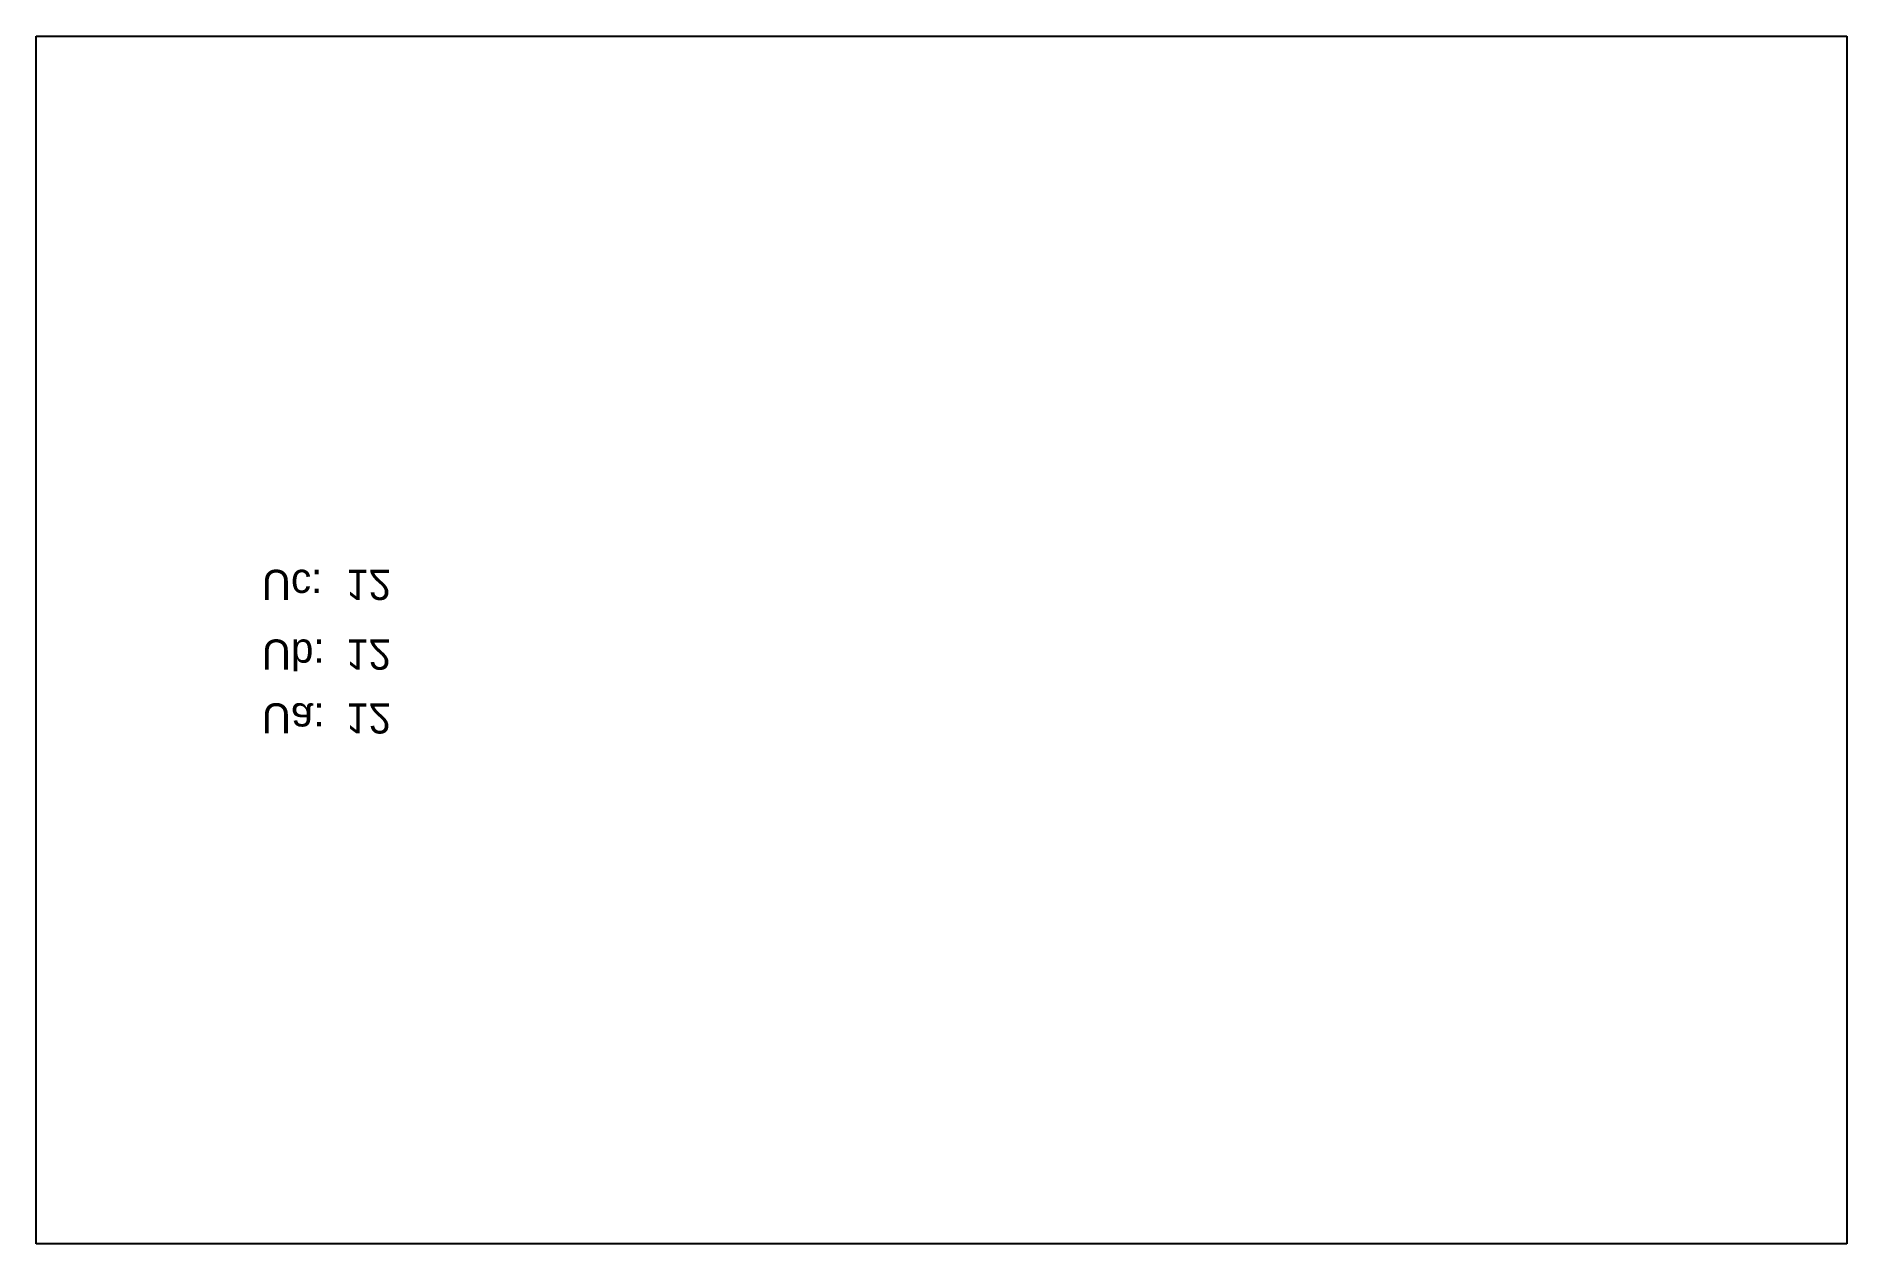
# Model space of a CAD drawing. Header units: millimetres. Extents: x 0 to 1800, y 0 to 1200.
import ezdxf

# ---------------------------------------------------------------- set-up
doc = ezdxf.new("R2010")
doc.units = ezdxf.units.MM
doc.layers.add('DTEXT', color=10, linetype='Continuous')

msp = doc.modelspace()

# ---------------------------------------------------------------- linework, layer by layer
at = {"extrusion": (0, -1e-16, -1)}
for p, q in [((0, 1200), (1800, 1200)), ((0, 0), (0, 1200)), ((1800, 1200), (1800, 0)), ((1800, 0), (0, 0))]:
    msp.add_line(p, q, dxfattribs=at)

# ---------------------------------------------------------------- texts
at = {"extrusion": (0, -1e-16, -1), "char_height": 30, "width": 428, "attachment_point": 1, "text_direction": (1, 0, 0)}
for s, insert in [('Uc:', (224.3, 639.8)), ('Ub:', (224.3, 570.5)), ('Ua:', (224.3, 507.1))]:
    msp.add_mtext(s, dxfattribs=dict(at, insert=insert))
at = {"layer": 'DTEXT', "extrusion": (0, -1e-16, -1), "char_height": 30, "width": 428, "attachment_point": 1, "text_direction": (1, 0, 0)}
for insert in [(308, 639.8), (308, 570.5), (308, 507.1)]:
    msp.add_mtext('12', dxfattribs=dict(at, insert=insert))

doc.saveas('drawing.dxf')
